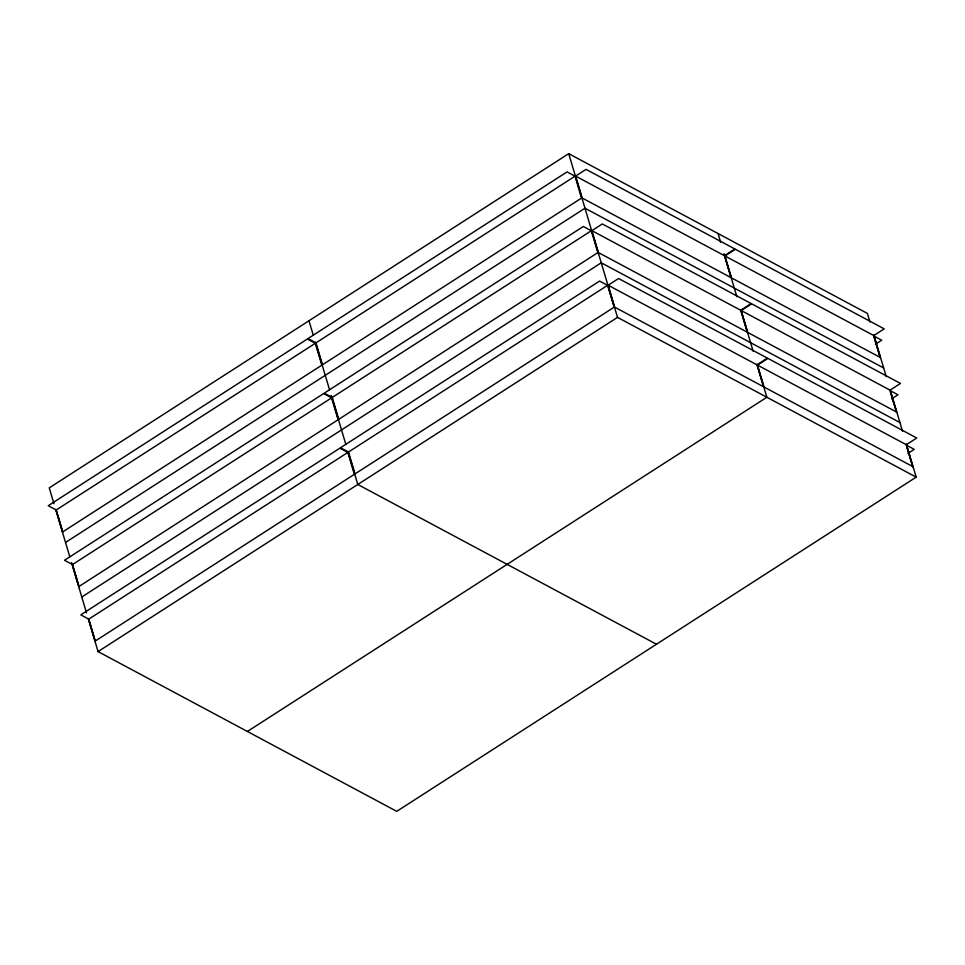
<?xml version="1.0" encoding="UTF-8"?>
<svg xmlns="http://www.w3.org/2000/svg" width="965" height="965" viewBox="0 0 965 965"><rect width="100%" height="100%" fill="white"/><g stroke="black" fill="none" stroke-linecap="round" stroke-linejoin="round"><path stroke-width="1.45" d="M869.96 322.02L867.39 313.408L568.711 153.652L49.251 487.868L53.956 503.67M56.235 509.978L315.302 343.299L321.828 365.18L62.761 531.86L56.235 509.978L48.25 505.708L307.316 339.029L315.302 343.299M315.965 342.865L575.031 176.185L581.557 198.066L322.491 364.758L315.965 342.865L307.98 338.594L567.046 171.915L575.031 176.185M575.61 176.088L586.032 169.382L734.872 248.982L724.45 255.689L575.61 176.088L582.136 197.994L730.975 277.594L724.45 255.689M65.523 542.451L584.983 208.223L883.663 367.979M72.508 564.549L331.574 397.869L338.1 419.751L79.034 586.443L72.508 564.549L64.522 560.279L323.589 393.599L331.574 397.869M332.237 397.447L591.304 230.756L597.83 252.637L338.763 419.329L332.237 397.447L324.252 393.177L583.318 226.486L591.304 230.756M591.883 230.659L602.305 223.952L751.144 303.565L740.71 310.272L591.883 230.659L598.409 252.565L747.248 332.177L740.71 310.272M81.784 597.021L601.243 262.794L899.935 422.549M88.768 619.132L347.846 452.44L354.372 474.322L95.294 641.013L88.768 619.132L80.783 614.862L339.861 448.17L347.846 452.44M348.498 452.018L607.576 285.326L614.102 307.22L355.024 473.899L348.498 452.018L340.512 447.748L599.591 281.056L607.576 285.326M608.155 285.23L618.577 278.523L767.404 358.136L756.982 364.842L608.155 285.23L614.681 307.135L763.52 386.748L756.982 364.842M98.056 651.592L617.516 317.376L916.195 477.132L396.736 811.348L98.056 651.592L88.213 618.565M724.956 255.966L735.378 249.26L884.217 328.86L873.783 335.567L724.956 255.966L731.482 277.872L880.321 357.472L873.783 335.567M741.216 310.537L751.651 303.83L900.478 383.443L890.056 390.149L741.216 310.537L747.754 332.443L896.582 412.055L890.056 390.149M757.489 365.108L767.911 358.401L916.75 438.014L906.328 444.72L757.489 365.108L764.015 387.013L912.854 466.626L906.328 444.72M247.402 731.47L766.861 397.254L757.006 364.215M875.388 344.276L881.696 340.211L873.711 335.941L880.237 357.822M891.648 398.847L897.969 394.781L889.983 390.511M907.92 453.417L914.241 449.352L906.256 445.082M656.465 644.234L357.786 484.478L347.943 451.451M873.82 334.952L886.232 376.591M890.08 389.522L902.504 431.174M906.352 444.093L916.195 477.132M890.393 391.874L896.509 412.393M906.666 446.457L912.781 466.976M718.057 233.53L720.626 242.143M724.04 253.638L736.886 296.713M740.746 309.644L753.158 351.296M568.711 153.652L617.516 317.376M308.981 320.766L313.263 335.12M315.398 342.31L329.535 389.703M331.248 395.445L345.796 444.274M56.151 510.304L62.677 532.21M72.423 564.887L78.949 586.792M88.696 619.458L95.221 641.363M55.668 509.411L69.806 556.805M71.519 562.559L86.5 612.823"/></g></svg>
